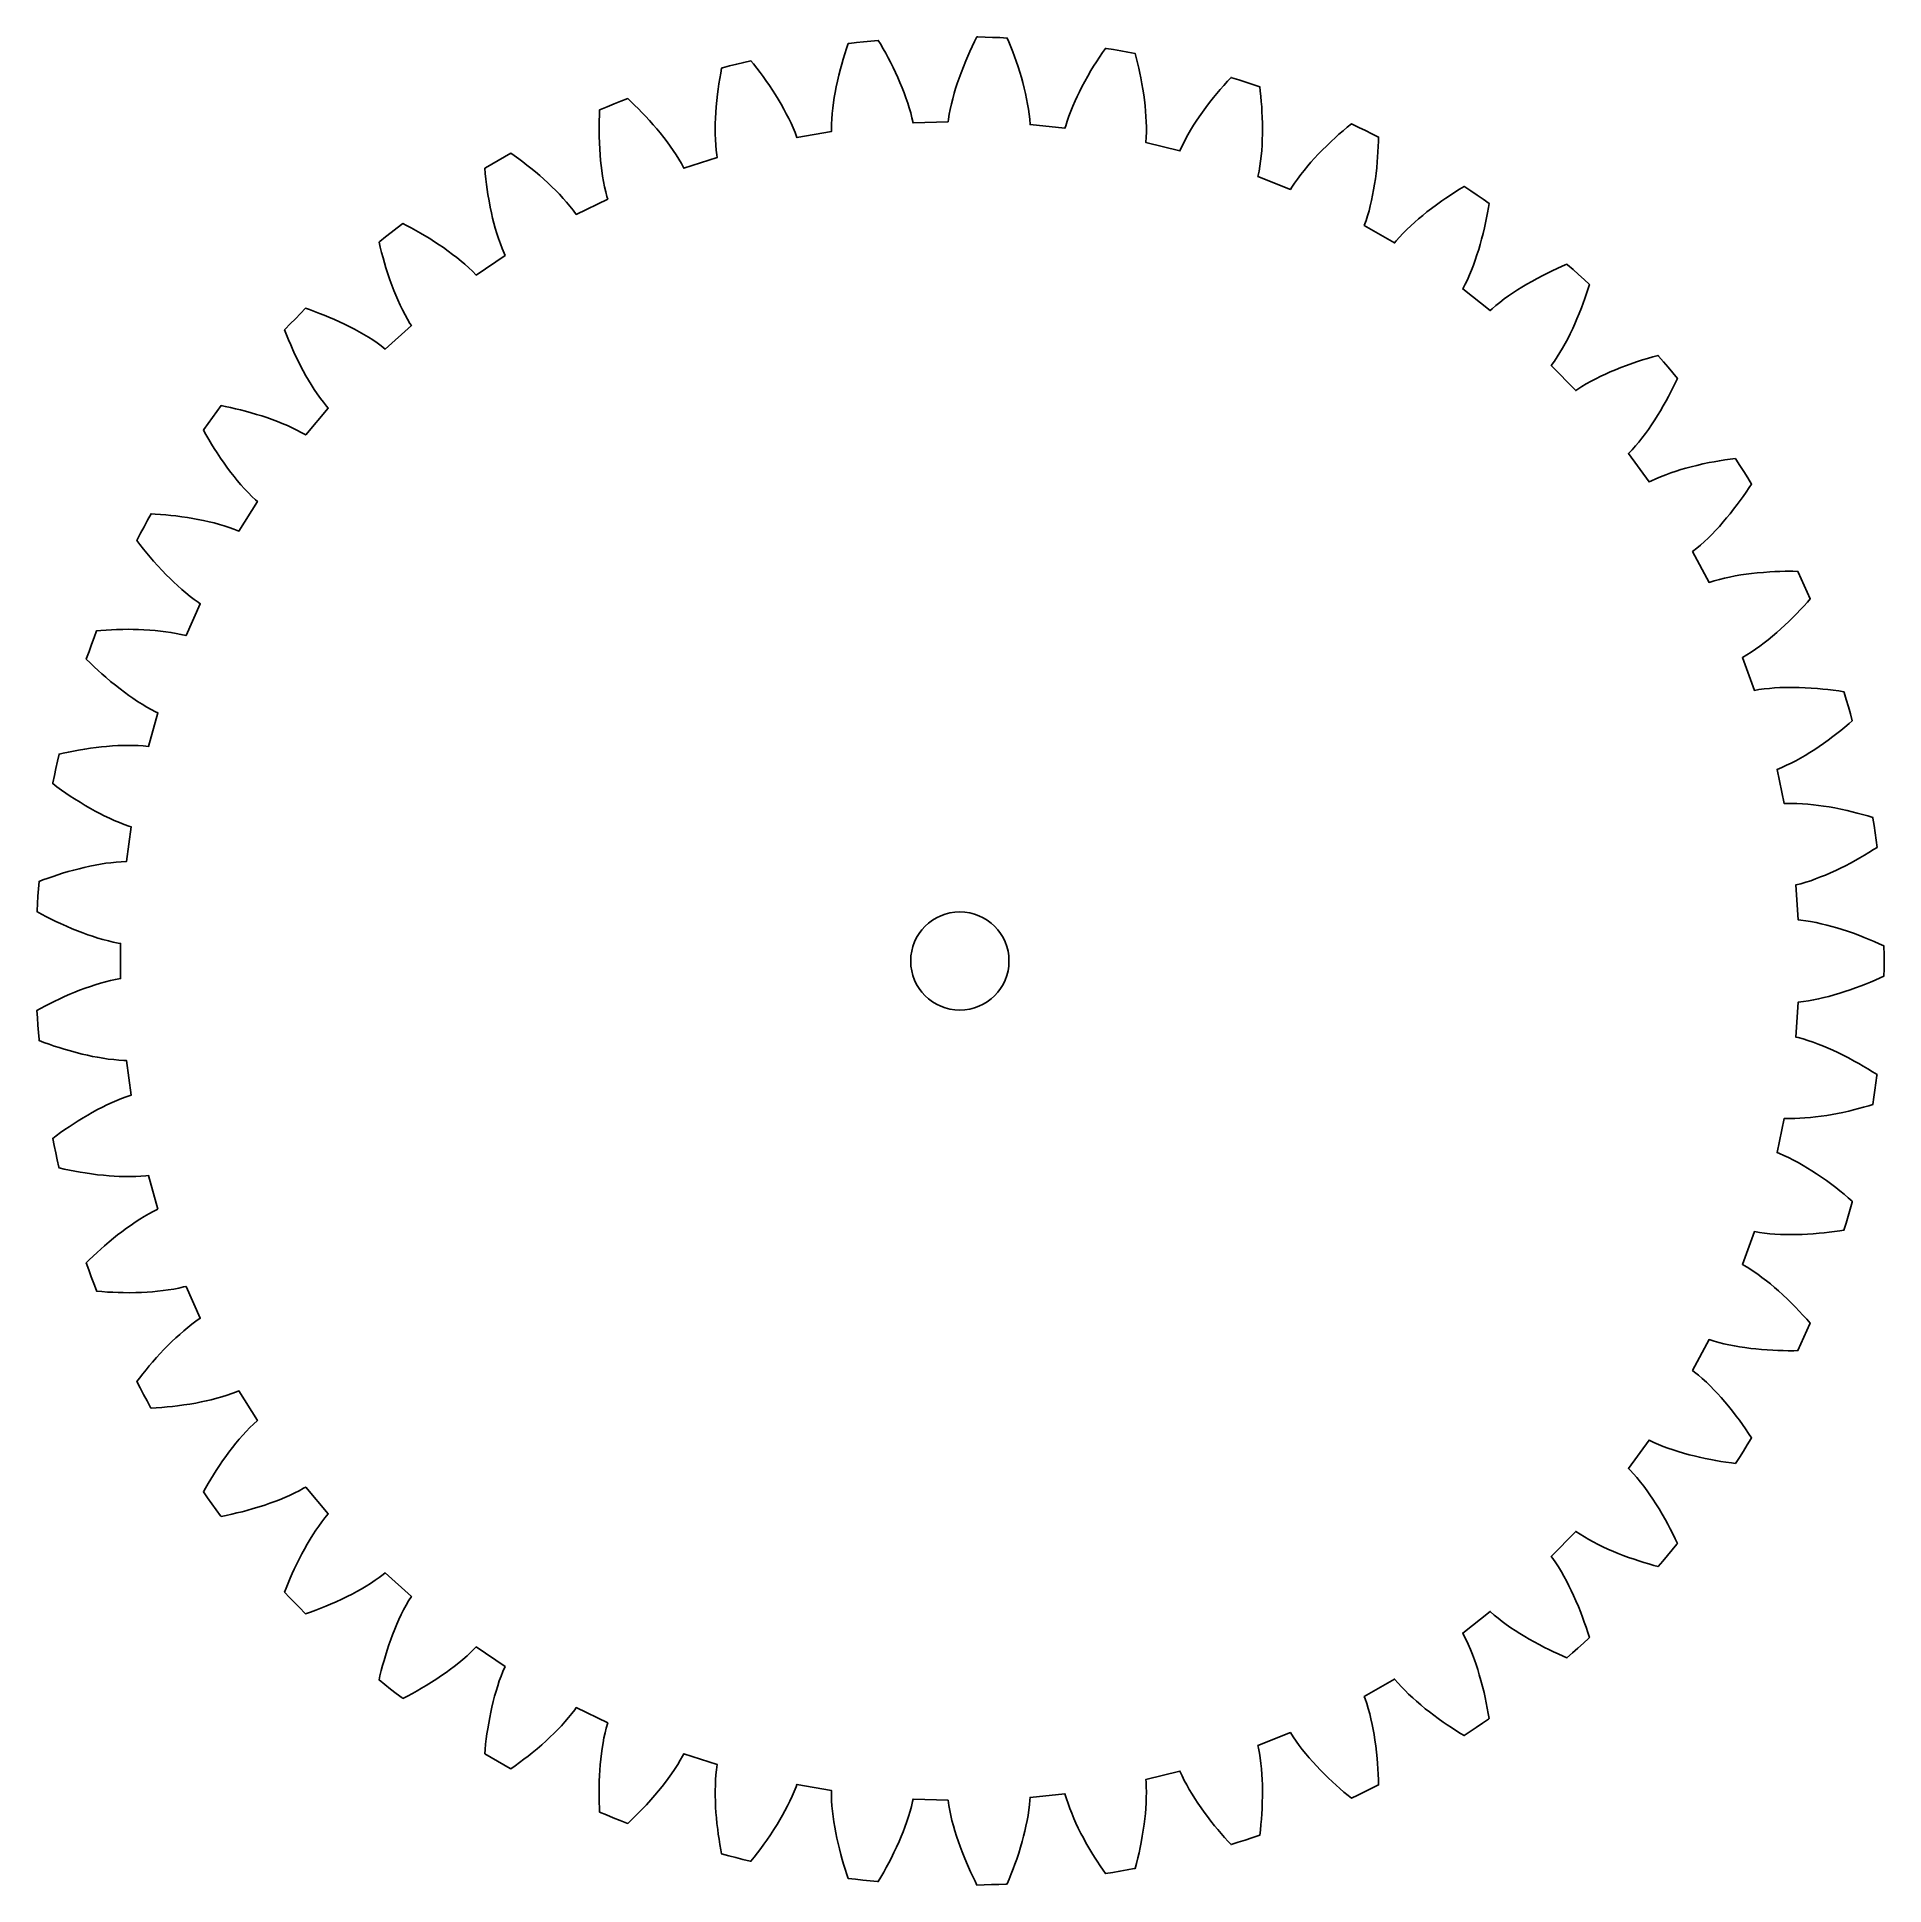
# Model space of a CAD drawing. Extents: x -46.9 to 47, y -47 to 47.
import ezdxf

# ---------------------------------------------------------------- set-up
doc = ezdxf.new("R2010")
doc.units = 0
doc.header["$MEASUREMENT"] = 0

msp = doc.modelspace()

# ---------------------------------------------------------------- linework, layer by layer
at = {"color": 13}
for points in [[(42.902, -2.059), (43.156, -2.022), (43.416, -1.977), (43.669, -1.925), (43.945, -1.862), (44.2, -1.798), (44.471, -1.724), (44.758, -1.638), (45.01, -1.558), (45.272, -1.47), (45.545, -1.372), (45.829, -1.265), (46.062, -1.173), (46.303, -1.074), (46.549, -0.969), (46.801, -0.857), (46.994, -0.769), (46.998, -0.396), (47, -0.022), (46.999, 0.351), (46.994, 0.724), (46.994, 0.769), (46.753, 0.879), (46.493, 0.993), (46.24, 1.101), (45.993, 1.201), (45.753, 1.295), (45.444, 1.409), (45.147, 1.513), (44.864, 1.605), (44.594, 1.688), (44.337, 1.761), (44.094, 1.826), (43.81, 1.894), (43.549, 1.951), (43.265, 2.004), (43.015, 2.044), (42.767, 2.075), (42.635, 2.089), (42.511, 3.865), (42.771, 3.931), (43.018, 4.004), (43.269, 4.085), (43.512, 4.171), (43.776, 4.272), (44.02, 4.371), (44.278, 4.482), (44.551, 4.607), (44.789, 4.721), (45.036, 4.845), (45.293, 4.98), (45.559, 5.125), (45.777, 5.249), (46.002, 5.38), (46.231, 5.519), (46.465, 5.665), (46.643, 5.779), (46.596, 6.149), (46.546, 6.519), (46.492, 6.888), (46.436, 7.257), (46.429, 7.302), (46.176, 7.377), (45.902, 7.454), (45.636, 7.525), (45.378, 7.59), (45.127, 7.65), (44.805, 7.72), (44.497, 7.781), (44.204, 7.834), (43.925, 7.878), (43.66, 7.915), (43.411, 7.944), (43.12, 7.973), (42.854, 7.992), (42.566, 8.006), (42.312, 8.011), (42.274, 8.011), (41.999, 8.005), (41.929, 8.002), (41.559, 9.744), (41.807, 9.846), (42.042, 9.951), (42.279, 10.067), (42.508, 10.186), (42.756, 10.323), (42.983, 10.455), (43.223, 10.601), (43.476, 10.762), (43.696, 10.909), (43.924, 11.066), (44.159, 11.235), (44.402, 11.416), (44.601, 11.569), (44.805, 11.73), (45.013, 11.899), (45.225, 12.076), (45.385, 12.214), (45.287, 12.574), (45.185, 12.933), (45.081, 13.292), (44.974, 13.649), (44.961, 13.692), (44.7, 13.732), (44.418, 13.77), (44.145, 13.803), (43.88, 13.832), (43.624, 13.856), (43.295, 13.881), (42.981, 13.898), (42.683, 13.909), (42.401, 13.914), (42.265, 13.915), (42.006, 13.912), (41.705, 13.902), (41.428, 13.886), (41.176, 13.866), (40.907, 13.837), (40.638, 13.8), (40.407, 13.759), (39.798, 15.433), (40.03, 15.568), (40.248, 15.706), (40.467, 15.853), (40.677, 16.003), (40.903, 16.173), (41.11, 16.335), (41.327, 16.513), (41.555, 16.708), (41.752, 16.884), (41.956, 17.071), (42.166, 17.271), (42.381, 17.484), (42.557, 17.664), (42.737, 17.851), (42.919, 18.048), (43.104, 18.253), (43.244, 18.412), (43.096, 18.755), (42.946, 19.096), (42.793, 19.436), (42.637, 19.776), (42.618, 19.816), (42.354, 19.819), (42.258, 19.819), (41.977, 19.817), (41.705, 19.81), (41.441, 19.8), (41.187, 19.787), (40.862, 19.765), (40.553, 19.738), (40.26, 19.706), (39.984, 19.671), (39.724, 19.633), (39.422, 19.582), (39.145, 19.528), (38.893, 19.473), (38.624, 19.406), (38.356, 19.331), (38.11, 19.253), (38.099, 19.249), (37.263, 20.822), (37.474, 20.988), (37.67, 21.154), (37.866, 21.331), (38.054, 21.508), (38.254, 21.708), (38.436, 21.897), (38.627, 22.104), (38.825, 22.329), (38.996, 22.53), (39.172, 22.744), (39.352, 22.972), (39.535, 23.212), (39.685, 23.415), (39.836, 23.626), (39.989, 23.845), (40.144, 24.074), (40.26, 24.251), (40.066, 24.57), (39.87, 24.887), (39.671, 25.203), (39.47, 25.517), (39.445, 25.555), (39.183, 25.521), (38.902, 25.48), (38.63, 25.437), (38.368, 25.391), (38.115, 25.343), (37.792, 25.277), (37.485, 25.207), (37.196, 25.136), (36.923, 25.063), (36.666, 24.989), (36.426, 24.914), (36.15, 24.822), (35.898, 24.732), (35.629, 24.627), (35.396, 24.528), (35.168, 24.423), (35.05, 24.364), (34.003, 25.805), (34.188, 25.999), (34.36, 26.191), (34.529, 26.393), (34.69, 26.595), (34.861, 26.82), (35.015, 27.033), (35.175, 27.265), (35.34, 27.515), (35.481, 27.738), (35.625, 27.975), (35.772, 28.225), (35.92, 28.489), (36.04, 28.71), (36.161, 28.94), (36.282, 29.179), (36.403, 29.427), (36.493, 29.618), (36.257, 29.907), (36.018, 30.194), (35.778, 30.479), (35.534, 30.762), (35.505, 30.796), (35.25, 30.725), (34.977, 30.646), (34.714, 30.565), (34.461, 30.484), (34.217, 30.401), (33.906, 30.29), (33.613, 30.179), (33.336, 30.068), (33.076, 29.957), (32.832, 29.848), (32.605, 29.742), (32.343, 29.612), (32.107, 29.487), (31.855, 29.346), (31.638, 29.215), (31.427, 29.08), (31.318, 29.005), (30.08, 30.286), (30.237, 30.504), (30.38, 30.718), (30.52, 30.942), (30.651, 31.164), (30.789, 31.411), (30.912, 31.643), (31.038, 31.895), (31.167, 32.166), (31.276, 32.406), (31.385, 32.661), (31.496, 32.929), (31.606, 33.211), (31.694, 33.446), (31.781, 33.691), (31.868, 33.944), (31.953, 34.207), (32.016, 34.409), (31.742, 34.662), (31.466, 34.913), (31.188, 35.161), (30.907, 35.408), (30.874, 35.438), (30.631, 35.332), (30.372, 35.216), (30.122, 35.099), (29.883, 34.983), (29.653, 34.867), (29.361, 34.714), (29.085, 34.563), (28.827, 34.414), (28.584, 34.269), (28.358, 34.127), (28.148, 33.99), (27.907, 33.825), (27.69, 33.668), (27.461, 33.494), (27.264, 33.334), (27.074, 33.171), (26.976, 33.081), (25.573, 34.178), (25.698, 34.415), (25.809, 34.647), (25.917, 34.888), (26.016, 35.126), (26.118, 35.39), (26.207, 35.638), (26.297, 35.904), (26.387, 36.19), (26.461, 36.444), (26.534, 36.711), (26.606, 36.991), (26.676, 37.286), (26.73, 37.532), (26.783, 37.786), (26.833, 38.049), (26.881, 38.321), (26.916, 38.53), (26.609, 38.742), (26.301, 38.952), (25.991, 39.16), (25.679, 39.365), (25.641, 39.389), (25.415, 39.251), (25.175, 39.1), (24.944, 38.95), (24.723, 38.801), (24.511, 38.655), (24.244, 38.463), (23.992, 38.275), (23.757, 38.091), (23.537, 37.914), (23.333, 37.742), (23.144, 37.576), (22.928, 37.38), (22.735, 37.194), (22.532, 36.989), (22.36, 36.804), (22.194, 36.616), (22.11, 36.514), (20.567, 37.404), (20.658, 37.657), (20.736, 37.902), (20.809, 38.156), (20.874, 38.405), (20.938, 38.681), (20.992, 38.938), (21.044, 39.215), (21.093, 39.51), (21.132, 39.772), (21.167, 40.046), (21.199, 40.334), (21.227, 40.636), (21.247, 40.886), (21.263, 41.146), (21.277, 41.413), (21.287, 41.689), (21.292, 41.901), (20.958, 42.068), (20.624, 42.233), (20.288, 42.396), (19.95, 42.556), (19.91, 42.575), (19.705, 42.407), (19.488, 42.223), (19.281, 42.042), (19.082, 41.865), (18.893, 41.69), (18.655, 41.462), (18.432, 41.241), (18.224, 41.027), (18.031, 40.82), (17.853, 40.622), (17.689, 40.432), (17.503, 40.207), (17.337, 39.997), (17.165, 39.765), (17.02, 39.558), (16.882, 39.348), (16.813, 39.235), (15.161, 39.903), (15.216, 40.165), (15.259, 40.419), (15.296, 40.68), (15.326, 40.937), (15.351, 41.219), (15.369, 41.481), (15.382, 41.762), (15.389, 42.061), (15.391, 42.326), (15.388, 42.602), (15.379, 42.892), (15.365, 43.195), (15.35, 43.445), (15.33, 43.704), (15.306, 43.971), (15.277, 44.246), (15.253, 44.456), (14.9, 44.576), (14.545, 44.693), (14.19, 44.807), (13.834, 44.918), (13.791, 44.931), (13.612, 44.736), (13.422, 44.524), (13.242, 44.317), (13.07, 44.113), (12.907, 43.914), (12.703, 43.655), (12.513, 43.405), (12.337, 43.164), (12.175, 42.933), (12.026, 42.711), (11.89, 42.5), (11.737, 42.251), (11.602, 42.02), (11.464, 41.767), (11.349, 41.542), (11.242, 41.315), (11.189, 41.193), (9.46, 41.624), (9.478, 41.892), (9.486, 42.149), (9.486, 42.413), (9.479, 42.671), (9.465, 42.954), (9.446, 43.216), (9.42, 43.496), (9.386, 43.794), (9.35, 44.056), (9.309, 44.329), (9.26, 44.615), (9.204, 44.913), (9.154, 45.159), (9.098, 45.413), (9.038, 45.674), (8.971, 45.942), (8.917, 46.146), (8.551, 46.216), (8.184, 46.282), (7.816, 46.346), (7.448, 46.406), (7.403, 46.413), (7.253, 46.195), (7.095, 45.959), (6.945, 45.728), (6.804, 45.503), (6.67, 45.283), (6.503, 44.998), (6.35, 44.724), (6.21, 44.461), (6.081, 44.209), (5.964, 43.969), (5.859, 43.741), (5.742, 43.474), (5.641, 43.226), (5.539, 42.956), (5.457, 42.717), (5.382, 42.477), (5.347, 42.35), (3.575, 42.536), (3.555, 42.804), (3.527, 43.059), (3.491, 43.321), (3.448, 43.575), (3.395, 43.853), (3.34, 44.11), (3.275, 44.384), (3.199, 44.674), (3.128, 44.928), (3.049, 45.194), (2.961, 45.47), (2.864, 45.757), (2.78, 45.993), (2.69, 46.237), (2.593, 46.487), (2.49, 46.743), (2.408, 46.938), (2.036, 46.956), (1.663, 46.971), (1.29, 46.982), (0.917, 46.991), (0.872, 46.992), (0.753, 46.755), (0.63, 46.499), (0.514, 46.25), (0.405, 46.007), (0.303, 45.77), (0.178, 45.465), (0.064, 45.173), (-0.039, 44.892), (-0.131, 44.625), (-0.213, 44.371), (-0.286, 44.131), (-0.364, 43.85), (-0.43, 43.59), (-0.493, 43.309), (-0.541, 43.061), (-0.582, 42.813), (-0.599, 42.682), (-2.379, 42.62), (-2.436, 42.882), (-2.5, 43.131), (-2.572, 43.385), (-2.65, 43.631), (-2.741, 43.899), (-2.832, 44.146), (-2.934, 44.408), (-3.049, 44.684), (-3.155, 44.926), (-3.271, 45.178), (-3.396, 45.439), (-3.532, 45.71), (-3.648, 45.933), (-3.771, 46.161), (-3.902, 46.395), (-4.04, 46.635), (-4.148, 46.817), (-4.519, 46.782), (-4.891, 46.745), (-5.262, 46.705), (-5.632, 46.661), (-5.677, 46.656), (-5.761, 46.405), (-5.848, 46.135), (-5.928, 45.871), (-6.002, 45.615), (-6.07, 45.367), (-6.152, 45.047), (-6.223, 44.742), (-6.286, 44.45), (-6.34, 44.173), (-6.386, 43.91), (-6.425, 43.662), (-6.463, 43.372), (-6.492, 43.106), (-6.516, 42.819), (-6.529, 42.566), (-6.534, 42.316), (-6.534, 42.183), (-8.288, 41.874), (-8.381, 42.125), (-8.478, 42.364), (-8.585, 42.605), (-8.696, 42.838), (-8.824, 43.09), (-8.948, 43.322), (-9.086, 43.567), (-9.238, 43.825), (-9.377, 44.05), (-9.526, 44.283), (-9.687, 44.524), (-9.859, 44.773), (-10.005, 44.978), (-10.159, 45.187), (-10.321, 45.401), (-10.491, 45.619), (-10.623, 45.784), (-10.986, 45.698), (-11.349, 45.609), (-11.71, 45.518), (-12.071, 45.423), (-12.115, 45.412), (-12.163, 45.152), (-12.212, 44.872), (-12.254, 44.6), (-12.292, 44.336), (-12.325, 44.081), (-12.361, 43.753), (-12.39, 43.44), (-12.411, 43.143), (-12.426, 42.861), (-12.435, 42.594), (-12.439, 42.343), (-12.436, 42.051), (-12.428, 41.783), (-12.411, 41.495), (-12.39, 41.243), (-12.36, 40.994), (-12.341, 40.863), (-14.035, 40.313), (-14.162, 40.549), (-14.292, 40.771), (-14.431, 40.995), (-14.573, 41.21), (-14.735, 41.443), (-14.89, 41.655), (-15.061, 41.878), (-15.248, 42.113), (-15.416, 42.316), (-15.597, 42.526), (-15.789, 42.743), (-15.994, 42.966), (-16.168, 43.148), (-16.349, 43.334), (-16.539, 43.523), (-16.738, 43.715), (-16.891, 43.86), (-17.239, 43.724), (-17.586, 43.586), (-17.931, 43.445), (-18.276, 43.301), (-18.317, 43.284), (-18.329, 43.019), (-18.338, 42.735), (-18.342, 42.46), (-18.343, 42.194), (-18.34, 41.936), (-18.33, 41.607), (-18.315, 41.293), (-18.295, 40.996), (-18.27, 40.714), (-18.242, 40.449), (-18.211, 40.199), (-18.168, 39.911), (-18.122, 39.647), (-18.066, 39.364), (-18.009, 39.118), (-17.945, 38.875), (-17.908, 38.748), (-19.509, 37.967), (-19.667, 38.184), (-19.827, 38.386), (-19.996, 38.588), (-20.167, 38.781), (-20.359, 38.989), (-20.543, 39.177), (-20.743, 39.375), (-20.96, 39.581), (-21.156, 39.759), (-21.363, 39.942), (-21.584, 40.13), (-21.818, 40.321), (-22.015, 40.478), (-22.221, 40.636), (-22.435, 40.797), (-22.659, 40.96), (-22.831, 41.082), (-23.157, 40.9), (-23.481, 40.714), (-23.803, 40.527), (-24.124, 40.336), (-24.163, 40.313), (-24.138, 40.05), (-24.107, 39.767), (-24.073, 39.494), (-24.037, 39.23), (-23.998, 38.976), (-23.942, 38.651), (-23.884, 38.342), (-23.822, 38.05), (-23.759, 37.775), (-23.694, 37.516), (-23.628, 37.274), (-23.545, 36.994), (-23.464, 36.739), (-23.368, 36.467), (-23.278, 36.231), (-23.181, 35.999), (-23.126, 35.879), (-24.603, 34.883), (-24.79, 35.075), (-24.976, 35.253), (-25.172, 35.429), (-25.368, 35.597), (-25.588, 35.776), (-25.795, 35.937), (-26.021, 36.105), (-26.265, 36.279), (-26.483, 36.428), (-26.714, 36.58), (-26.959, 36.735), (-27.218, 36.893), (-27.434, 37.02), (-27.66, 37.148), (-27.895, 37.278), (-28.139, 37.408), (-28.326, 37.505), (-28.623, 37.279), (-28.918, 37.05), (-29.212, 36.819), (-29.503, 36.586), (-29.538, 36.558), (-29.477, 36.301), (-29.407, 36.025), (-29.335, 35.76), (-29.262, 35.503), (-29.188, 35.257), (-29.088, 34.943), (-28.987, 34.645), (-28.886, 34.365), (-28.785, 34.101), (-28.684, 33.854), (-28.586, 33.623), (-28.465, 33.357), (-28.348, 33.116), (-28.216, 32.86), (-28.094, 32.638), (-27.965, 32.423), (-27.894, 32.311), (-29.218, 31.119), (-29.43, 31.283), (-29.639, 31.434), (-29.858, 31.581), (-30.075, 31.72), (-30.318, 31.866), (-30.545, 31.997), (-30.792, 32.132), (-31.058, 32.27), (-31.295, 32.388), (-31.545, 32.506), (-31.809, 32.626), (-32.087, 32.746), (-32.32, 32.842), (-32.561, 32.937), (-32.811, 33.033), (-33.071, 33.127), (-33.27, 33.198), (-33.533, 32.932), (-33.793, 32.665), (-34.052, 32.396), (-34.308, 32.124), (-34.338, 32.092), (-34.242, 31.845), (-34.134, 31.582), (-34.027, 31.329), (-33.919, 31.085), (-33.811, 30.851), (-33.668, 30.554), (-33.527, 30.274), (-33.387, 30.01), (-33.251, 29.763), (-33.117, 29.532), (-32.987, 29.317), (-32.83, 29.071), (-32.681, 28.849), (-32.515, 28.613), (-32.363, 28.411), (-32.206, 28.215), (-32.12, 28.114), (-33.265, 26.75), (-33.498, 26.883), (-33.725, 27.003), (-33.962, 27.119), (-34.197, 27.226), (-34.457, 27.337), (-34.701, 27.435), (-34.965, 27.534), (-35.247, 27.634), (-35.498, 27.717), (-35.762, 27.799), (-36.04, 27.881), (-36.332, 27.961), (-36.576, 28.024), (-36.828, 28.085), (-37.089, 28.145), (-37.359, 28.202), (-37.567, 28.244), (-37.79, 27.945), (-38.011, 27.644), (-38.229, 27.341), (-38.445, 27.037), (-38.471, 27), (-38.341, 26.77), (-38.198, 26.524), (-38.056, 26.288), (-37.915, 26.062), (-37.776, 25.845), (-37.593, 25.571), (-37.414, 25.313), (-37.239, 25.071), (-37.069, 24.846), (-36.905, 24.636), (-36.746, 24.441), (-36.557, 24.219), (-36.378, 24.019), (-36.18, 23.809), (-36.002, 23.63), (-35.819, 23.459), (-35.72, 23.37), (-36.664, 21.86), (-36.913, 21.959), (-37.155, 22.046), (-37.406, 22.128), (-37.653, 22.201), (-37.927, 22.275), (-38.182, 22.338), (-38.456, 22.4), (-38.75, 22.459), (-39.01, 22.507), (-39.283, 22.552), (-39.57, 22.594), (-39.87, 22.633), (-40.12, 22.661), (-40.378, 22.686), (-40.645, 22.709), (-40.921, 22.729), (-41.132, 22.741), (-41.311, 22.414), (-41.488, 22.085), (-41.662, 21.755), (-41.833, 21.423), (-41.854, 21.383), (-41.693, 21.173), (-41.517, 20.95), (-41.344, 20.736), (-41.173, 20.532), (-41.005, 20.337), (-40.786, 20.09), (-40.573, 19.86), (-40.366, 19.645), (-40.166, 19.445), (-39.974, 19.26), (-39.79, 19.089), (-39.571, 18.895), (-39.367, 18.723), (-39.142, 18.542), (-38.94, 18.39), (-38.735, 18.245), (-38.625, 18.172), (-39.349, 16.545), (-39.61, 16.608), (-39.862, 16.661), (-40.122, 16.707), (-40.377, 16.745), (-40.658, 16.78), (-40.919, 16.807), (-41.199, 16.83), (-41.499, 16.848), (-41.763, 16.859), (-42.039, 16.865), (-42.27, 16.867), (-42.57, 16.865), (-42.883, 16.857), (-43.143, 16.846), (-43.41, 16.831), (-43.686, 16.812), (-43.897, 16.795), (-44.029, 16.446), (-44.158, 16.096), (-44.284, 15.745), (-44.408, 15.393), (-44.423, 15.35), (-44.234, 15.165), (-44.029, 14.968), (-43.827, 14.781), (-43.63, 14.602), (-43.436, 14.432), (-43.185, 14.218), (-42.942, 14.02), (-42.707, 13.836), (-42.482, 13.666), (-42.265, 13.509), (-42.059, 13.366), (-41.816, 13.204), (-41.59, 13.062), (-41.342, 12.914), (-41.12, 12.792), (-40.897, 12.677), (-40.778, 12.619), (-41.269, 10.907), (-41.536, 10.934), (-41.793, 10.951), (-42.056, 10.96), (-42.276, 10.963), (-42.555, 10.96), (-42.815, 10.951), (-43.093, 10.935), (-43.389, 10.913), (-43.649, 10.888), (-43.922, 10.857), (-44.206, 10.82), (-44.503, 10.776), (-44.812, 10.724), (-45.067, 10.678), (-45.33, 10.626), (-45.6, 10.569), (-45.807, 10.523), (-45.889, 10.158), (-45.968, 9.794), (-46.045, 9.428), (-46.118, 9.063), (-46.127, 9.019), (-45.914, 8.861), (-45.684, 8.695), (-45.458, 8.537), (-45.237, 8.388), (-45.022, 8.246), (-44.744, 8.07), (-44.475, 7.907), (-44.217, 7.757), (-43.97, 7.62), (-43.734, 7.495), (-43.51, 7.382), (-43.247, 7.256), (-43.003, 7.146), (-42.737, 7.035), (-42.5, 6.944), (-42.264, 6.862), (-42.137, 6.821), (-42.385, 5.058), (-42.653, 5.047), (-42.91, 5.028), (-43.172, 5), (-43.428, 4.967), (-43.708, 4.923), (-43.967, 4.877), (-44.242, 4.822), (-44.535, 4.757), (-44.792, 4.694), (-45.06, 4.624), (-45.339, 4.546), (-45.629, 4.459), (-45.868, 4.383), (-46.115, 4.302), (-46.368, 4.214), (-46.628, 4.12), (-46.826, 4.045), (-46.856, 3.673), (-46.884, 3.301), (-46.909, 2.929), (-46.93, 2.556), (-46.933, 2.511), (-46.7, 2.385), (-46.449, 2.252), (-46.204, 2.127), (-45.965, 2.01), (-45.732, 1.9), (-45.431, 1.764), (-45.143, 1.64), (-44.866, 1.528), (-44.603, 1.427), (-44.352, 1.336), (-44.114, 1.255), (-43.836, 1.167), (-43.579, 1.092), (-43.3, 1.019), (-43.053, 0.962), (-42.807, 0.913), (-42.677, 0.891), (-42.677, -0.891), (-42.941, -0.938), (-43.192, -0.993), (-43.448, -1.057), (-43.697, -1.125), (-43.968, -1.207), (-44.217, -1.289), (-44.483, -1.383), (-44.764, -1.488), (-45.009, -1.585), (-45.265, -1.692), (-45.53, -1.808), (-45.805, -1.934), (-46.032, -2.043), (-46.265, -2.158), (-46.503, -2.28), (-46.747, -2.41), (-46.933, -2.511), (-46.911, -2.884), (-46.887, -3.256), (-46.86, -3.628), (-46.829, -4), (-46.826, -4.045), (-46.578, -4.138), (-46.31, -4.234), (-46.05, -4.324), (-45.797, -4.406), (-45.551, -4.483), (-45.235, -4.576), (-44.932, -4.658), (-44.642, -4.731), (-44.367, -4.795), (-44.106, -4.85), (-43.859, -4.897), (-43.571, -4.946), (-43.307, -4.984), (-43.02, -5.017), (-42.768, -5.039), (-42.518, -5.054), (-42.385, -5.058), (-42.137, -6.821), (-42.392, -6.905), (-42.634, -6.995), (-42.878, -7.093), (-43.115, -7.196), (-43.372, -7.315), (-43.608, -7.431), (-43.858, -7.56), (-44.121, -7.703), (-44.35, -7.834), (-44.589, -7.975), (-44.835, -8.127), (-45.09, -8.29), (-45.3, -8.429), (-45.514, -8.576), (-45.733, -8.73), (-45.957, -8.892), (-46.127, -9.019), (-46.054, -9.385), (-45.978, -9.75), (-45.899, -10.115), (-45.817, -10.479), (-45.807, -10.523), (-45.549, -10.58), (-45.271, -10.638), (-45, -10.69), (-44.738, -10.737), (-44.484, -10.779), (-44.158, -10.827), (-43.846, -10.866), (-43.55, -10.898), (-43.268, -10.923), (-43.002, -10.941), (-42.751, -10.953), (-42.459, -10.961), (-42.192, -10.962), (-41.903, -10.956), (-41.651, -10.943), (-41.401, -10.922), (-41.269, -10.907), (-40.778, -12.619)], [(-40.778, -12.619), (-41.019, -12.738), (-41.245, -12.86), (-41.474, -12.992), (-41.694, -13.126), (-41.932, -13.28), (-42.149, -13.427), (-42.379, -13.59), (-42.619, -13.769), (-42.829, -13.93), (-43.045, -14.103), (-43.268, -14.288), (-43.498, -14.485), (-43.686, -14.652), (-43.878, -14.827), (-44.073, -15.01), (-44.272, -15.202), (-44.423, -15.35), (-44.299, -15.703), (-44.173, -16.054), (-44.044, -16.404), (-43.913, -16.753), (-43.897, -16.795), (-43.633, -16.816), (-43.349, -16.835), (-43.075, -16.849), (-42.808, -16.859), (-42.551, -16.865), (-42.221, -16.867), (-41.907, -16.863), (-41.609, -16.853), (-41.327, -16.838), (-41.061, -16.819), (-40.81, -16.797), (-40.52, -16.764), (-40.255, -16.728), (-39.971, -16.681), (-39.722, -16.633), (-39.478, -16.577), (-39.349, -16.545), (-38.625, -18.172), (-38.847, -18.323), (-39.054, -18.475), (-39.262, -18.637), (-39.461, -18.801), (-39.675, -18.986), (-39.87, -19.163), (-40.075, -19.356), (-40.288, -19.566), (-40.473, -19.755), (-40.663, -19.956), (-40.858, -20.171), (-41.058, -20.398), (-41.222, -20.589), (-41.387, -20.789), (-41.555, -20.998), (-41.726, -21.215), (-41.854, -21.383), (-41.683, -21.715), (-41.509, -22.045), (-41.333, -22.374), (-41.154, -22.702), (-41.132, -22.741), (-40.868, -22.725), (-40.585, -22.704), (-40.31, -22.68), (-40.045, -22.653), (-39.79, -22.623), (-39.463, -22.579), (-39.153, -22.531), (-38.859, -22.48), (-38.581, -22.426), (-38.32, -22.37), (-38.076, -22.313), (-37.793, -22.24), (-37.536, -22.167), (-37.26, -22.081), (-37.021, -21.999), (-36.786, -21.91), (-36.664, -21.86), (-35.72, -23.37), (-35.919, -23.551), (-36.103, -23.731), (-36.286, -23.92), (-36.461, -24.11), (-36.647, -24.323), (-36.815, -24.525), (-36.991, -24.745), (-37.173, -24.983), (-37.33, -25.196), (-37.49, -25.421), (-37.654, -25.661), (-37.82, -25.914), (-37.955, -26.126), (-38.091, -26.347), (-38.229, -26.577), (-38.367, -26.816), (-38.471, -27), (-38.255, -27.305), (-38.037, -27.608), (-37.817, -27.909), (-37.594, -28.208), (-37.567, -28.244), (-37.307, -28.192), (-37.03, -28.132), (-36.762, -28.069), (-36.503, -28.006), (-36.254, -27.94), (-35.936, -27.851), (-35.636, -27.761), (-35.352, -27.669), (-35.085, -27.577), (-34.834, -27.486), (-34.6, -27.395), (-34.33, -27.283), (-34.085, -27.175), (-33.825, -27.052), (-33.599, -26.937), (-33.379, -26.817), (-33.265, -26.75), (-32.12, -28.114), (-32.291, -28.321), (-32.449, -28.524), (-32.604, -28.737), (-32.75, -28.95), (-32.905, -29.187), (-33.044, -29.41), (-33.187, -29.652), (-33.335, -29.913), (-33.46, -30.146), (-33.587, -30.392), (-33.716, -30.651), (-33.845, -30.925), (-33.95, -31.154), (-34.054, -31.392), (-34.158, -31.639), (-34.261, -31.895), (-34.338, -32.092), (-34.083, -32.363), (-33.825, -32.633), (-33.564, -32.9), (-33.302, -33.166), (-33.27, -33.198), (-33.021, -33.11), (-32.754, -33.011), (-32.497, -32.913), (-32.25, -32.813), (-32.013, -32.714), (-31.711, -32.582), (-31.425, -32.45), (-31.157, -32.32), (-30.905, -32.192), (-30.67, -32.066), (-30.45, -31.943), (-30.199, -31.796), (-29.971, -31.655), (-29.73, -31.496), (-29.523, -31.351), (-29.322, -31.201), (-29.218, -31.119), (-27.894, -32.311), (-28.036, -32.539), (-28.163, -32.763), (-28.287, -32.995), (-28.403, -33.226), (-28.523, -33.482), (-28.629, -33.723), (-28.737, -33.982), (-28.847, -34.261), (-28.939, -34.509), (-29.031, -34.77), (-29.122, -35.045), (-29.212, -35.334), (-29.283, -35.575), (-29.353, -35.826), (-29.422, -36.084), (-29.489, -36.352), (-29.538, -36.558), (-29.247, -36.792), (-28.954, -37.023), (-28.659, -37.251), (-28.362, -37.478), (-28.326, -37.505), (-28.091, -37.383), (-27.841, -37.249), (-27.601, -37.115), (-27.37, -36.982), (-27.148, -36.851), (-26.867, -36.678), (-26.603, -36.508), (-26.356, -36.341), (-26.124, -36.179), (-25.909, -36.022), (-25.708, -35.871), (-25.48, -35.689), (-25.274, -35.518), (-25.058, -35.328), (-24.872, -35.155), (-24.694, -34.978), (-24.603, -34.883), (-23.126, -35.879), (-23.234, -36.124), (-23.33, -36.363), (-23.42, -36.611), (-23.502, -36.856), (-23.585, -37.126), (-23.657, -37.379), (-23.728, -37.651), (-23.798, -37.943), (-23.855, -38.201), (-23.909, -38.472), (-23.961, -38.757), (-24.01, -39.056), (-24.047, -39.305), (-24.082, -39.562), (-24.114, -39.828), (-24.143, -40.103), (-24.163, -40.313), (-23.842, -40.504), (-23.519, -40.692), (-23.196, -40.877), (-22.87, -41.06), (-22.831, -41.082), (-22.615, -40.929), (-22.386, -40.761), (-22.167, -40.595), (-21.956, -40.431), (-21.755, -40.27), (-21.501, -40.06), (-21.264, -39.855), (-21.042, -39.656), (-20.835, -39.463), (-20.643, -39.278), (-20.466, -39.099), (-20.265, -38.888), (-20.085, -38.69), (-19.897, -38.471), (-19.738, -38.274), (-19.586, -38.075), (-19.509, -37.967), (-17.908, -38.748), (-17.981, -39.006), (-18.042, -39.256), (-18.097, -39.514), (-18.144, -39.768), (-18.189, -40.047), (-18.225, -40.308), (-18.257, -40.587), (-18.286, -40.886), (-18.306, -41.149), (-18.322, -41.425), (-18.334, -41.715), (-18.341, -42.017), (-18.343, -42.269), (-18.341, -42.529), (-18.336, -42.796), (-18.327, -43.072), (-18.317, -43.284), (-17.973, -43.428), (-17.627, -43.569), (-17.281, -43.708), (-16.933, -43.844), (-16.891, -43.86), (-16.699, -43.678), (-16.496, -43.48), (-16.301, -43.285), (-16.116, -43.094), (-15.939, -42.906), (-15.717, -42.663), (-15.51, -42.426), (-15.318, -42.198), (-15.14, -41.979), (-14.976, -41.768), (-14.825, -41.567), (-14.655, -41.33), (-14.505, -41.109), (-14.349, -40.866), (-14.219, -40.649), (-14.096, -40.43), (-14.035, -40.313), (-12.341, -40.863), (-12.377, -41.129), (-12.403, -41.385), (-12.421, -41.648), (-12.433, -41.906), (-12.438, -42.189), (-12.438, -42.452), (-12.431, -42.733), (-12.418, -43.033), (-12.401, -43.296), (-12.378, -43.572), (-12.35, -43.86), (-12.315, -44.161), (-12.282, -44.41), (-12.244, -44.667), (-12.202, -44.932), (-12.154, -45.204), (-12.115, -45.412), (-11.754, -45.507), (-11.392, -45.598), (-11.03, -45.687), (-10.667, -45.774), (-10.623, -45.784), (-10.458, -45.577), (-10.284, -45.352), (-10.118, -45.132), (-9.961, -44.917), (-9.812, -44.707), (-9.627, -44.435), (-9.454, -44.172), (-9.296, -43.919), (-9.15, -43.677), (-9.017, -43.446), (-8.896, -43.226), (-8.761, -42.967), (-8.643, -42.727), (-8.522, -42.465), (-8.423, -42.232), (-8.332, -41.999), (-8.288, -41.874), (-6.534, -42.183), (-6.533, -42.451), (-6.522, -42.708), (-6.504, -42.972), (-6.48, -43.228), (-6.446, -43.509), (-6.409, -43.77), (-6.363, -44.047), (-6.308, -44.342), (-6.255, -44.601), (-6.194, -44.871), (-6.126, -45.152), (-6.049, -45.445), (-5.982, -45.688), (-5.908, -45.937), (-5.829, -46.193), (-5.744, -46.455), (-5.677, -46.656), (-5.306, -46.699), (-4.935, -46.74), (-4.564, -46.778), (-4.192, -46.813), (-4.148, -46.817), (-4.013, -46.589), (-3.872, -46.342), (-3.739, -46.101), (-3.613, -45.866), (-3.495, -45.638), (-3.349, -45.342), (-3.215, -45.058), (-3.093, -44.786), (-2.982, -44.526), (-2.883, -44.278), (-2.794, -44.043), (-2.696, -43.768), (-2.612, -43.514), (-2.529, -43.238), (-2.464, -42.993), (-2.406, -42.749), (-2.379, -42.62), (-0.599, -42.682), (-0.561, -42.947), (-0.515, -43.201), (-0.46, -43.459), (-0.4, -43.709), (-0.328, -43.983), (-0.255, -44.235), (-0.171, -44.504), (-0.075, -44.788), (0.014, -45.037), (0.111, -45.296), (0.218, -45.565), (0.335, -45.845), (0.435, -46.075), (0.542, -46.312), (0.656, -46.554), (0.777, -46.803), (0.872, -46.992), (1.245, -46.983), (1.618, -46.972), (1.991, -46.958), (2.364, -46.94), (2.408, -46.938), (2.51, -46.694), (2.615, -46.43), (2.714, -46.173), (2.805, -45.923), (2.891, -45.68), (2.994, -45.367), (3.087, -45.067), (3.17, -44.78), (3.243, -44.507), (3.308, -44.248), (3.363, -44.003), (3.422, -43.717), (3.469, -43.454), (3.513, -43.169), (3.544, -42.918), (3.567, -42.668), (3.575, -42.536), (5.347, -42.35), (5.422, -42.607), (5.502, -42.852), (5.592, -43.1), (5.687, -43.34), (5.797, -43.601), (5.904, -43.84), (6.025, -44.095), (6.159, -44.363), (6.281, -44.597), (6.414, -44.84), (6.557, -45.092), (6.712, -45.352), (6.843, -45.566), (6.982, -45.786), (7.129, -46.01), (7.283, -46.239), (7.403, -46.413), (7.772, -46.353), (8.139, -46.29), (8.507, -46.224), (8.873, -46.155), (8.917, -46.146), (8.984, -45.89), (9.052, -45.614), (9.113, -45.346), (9.169, -45.086), (9.22, -44.833), (9.279, -44.509), (9.329, -44.199), (9.372, -43.903), (9.406, -43.623), (9.434, -43.357), (9.455, -43.107), (9.473, -42.816), (9.483, -42.549), (9.487, -42.26), (9.482, -42.007), (9.47, -41.757), (9.46, -41.624), (11.189, -41.193), (11.299, -41.438), (11.413, -41.669), (11.536, -41.902), (11.663, -42.127), (11.808, -42.37), (11.948, -42.592), (12.103, -42.827), (12.273, -43.074), (12.427, -43.289), (12.592, -43.511), (12.769, -43.74), (12.958, -43.977), (13.118, -44.171), (13.286, -44.368), (13.463, -44.57), (13.647, -44.776), (13.791, -44.931), (14.147, -44.82), (14.502, -44.707), (14.857, -44.59), (15.211, -44.471), (15.253, -44.456), (15.283, -44.193), (15.312, -43.911), (15.336, -43.636), (15.355, -43.371), (15.37, -43.113), (15.383, -42.784), (15.39, -42.47), (15.39, -42.172), (15.386, -41.889), (15.376, -41.623), (15.362, -41.372), (15.34, -41.081), (15.312, -40.815), (15.276, -40.529), (15.236, -40.279), (15.19, -40.032), (15.161, -39.903), (16.813, -39.235), (16.956, -39.462), (17.101, -39.675), (17.256, -39.889), (17.413, -40.093), (17.59, -40.314), (17.76, -40.515), (17.945, -40.726), (18.148, -40.947), (18.331, -41.138), (18.525, -41.335), (18.732, -41.537), (18.953, -41.745), (19.138, -41.915), (19.332, -42.088), (19.535, -42.263), (19.746, -42.44), (19.91, -42.575), (20.247, -42.415), (20.583, -42.253), (20.918, -42.088), (21.252, -41.921), (21.292, -41.901), (21.285, -41.636), (21.274, -41.352), (21.259, -41.077), (21.241, -40.812), (21.22, -40.555), (21.188, -40.227), (21.151, -39.915), (21.11, -39.62), (21.066, -39.34), (21.019, -39.078), (20.97, -38.831), (20.908, -38.546), (20.844, -38.286), (20.768, -38.008), (20.694, -37.766), (20.613, -37.529), (20.567, -37.404), (22.11, -36.514), (22.283, -36.719), (22.456, -36.909), (22.639, -37.099), (22.823, -37.28), (23.03, -37.473), (23.225, -37.649), (23.439, -37.832), (23.67, -38.023), (23.877, -38.186), (24.098, -38.354), (24.331, -38.526), (24.578, -38.701), (24.785, -38.844), (25.001, -38.987), (25.226, -39.133), (25.461, -39.279), (25.641, -39.389), (25.953, -39.185), (26.263, -38.977), (26.572, -38.767), (26.879, -38.555), (26.916, -38.53), (26.873, -38.269), (26.822, -37.989), (26.769, -37.719), (26.715, -37.458), (26.658, -37.207), (26.58, -36.887), (26.5, -36.583), (26.418, -36.296), (26.336, -36.026), (26.253, -35.772), (26.171, -35.535), (26.069, -35.261), (25.969, -35.013), (25.855, -34.748), (25.748, -34.519), (25.636, -34.295), (25.573, -34.178), (26.976, -33.081), (27.176, -33.26), (27.374, -33.425), (27.582, -33.587), (27.789, -33.741), (28.021, -33.904), (28.239, -34.05), (28.476, -34.202), (28.732, -34.358), (28.96, -34.492), (29.201, -34.627), (29.456, -34.765), (29.725, -34.904), (29.95, -35.016), (30.184, -35.128), (30.427, -35.241), (30.679, -35.354), (30.874, -35.438), (31.154, -35.191), (31.432, -34.943), (31.709, -34.692), (31.983, -34.439), (32.016, -34.409), (31.937, -34.156), (31.848, -33.886), (31.758, -33.626), (31.668, -33.376), (31.577, -33.135), (31.455, -32.828), (31.333, -32.539), (31.213, -32.266), (31.093, -32.01), (30.976, -31.77), (30.861, -31.547), (30.722, -31.29), (30.59, -31.058), (30.44, -30.812), (30.302, -30.599), (30.159, -30.393), (30.08, -30.286), (31.318, -29.005), (31.541, -29.154), (31.76, -29.29), (31.988, -29.422), (32.215, -29.545), (32.467, -29.674), (32.703, -29.789), (32.959, -29.906), (33.234, -30.025), (33.478, -30.126), (33.736, -30.226), (34.008, -30.327), (34.293, -30.427), (34.532, -30.507), (34.779, -30.586), (35.036, -30.663), (35.301, -30.74), (35.505, -30.796), (35.748, -30.513), (35.99, -30.228), (36.229, -29.941), (36.465, -29.653), (36.493, -29.618), (36.38, -29.379), (36.254, -29.124), (36.129, -28.879), (36.005, -28.644), (35.881, -28.418), (35.718, -28.131), (35.557, -27.861), (35.4, -27.608), (35.246, -27.371), (35.096, -27.15), (34.951, -26.945), (34.778, -26.71), (34.614, -26.498), (34.431, -26.275), (34.266, -26.084), (34.095, -25.9), (34.003, -25.805), (35.05, -24.364), (35.291, -24.481), (35.527, -24.584), (35.771, -24.683), (36.013, -24.774), (36.28, -24.867), (36.531, -24.947), (36.8, -25.028), (37.089, -25.108), (37.345, -25.173), (37.614, -25.237), (37.897, -25.299), (38.194, -25.359), (38.442, -25.404), (38.698, -25.448), (38.962, -25.489), (39.236, -25.528), (39.445, -25.555), (39.647, -25.241), (39.846, -24.925), (40.043, -24.608), (40.237, -24.289), (40.26, -24.251), (40.114, -24.03), (39.955, -23.795), (39.797, -23.57), (39.641, -23.354), (39.487, -23.147), (39.285, -22.886), (39.089, -22.642), (38.897, -22.413), (38.712, -22.199), (38.533, -22.001), (38.361, -21.818), (38.157, -21.61), (37.965, -21.423), (37.753, -21.228), (37.562, -21.061), (37.368, -20.903), (37.263, -20.822), (38.099, -19.249), (38.355, -19.331), (38.603, -19.401), (38.859, -19.465), (39.11, -19.521), (39.388, -19.575), (39.647, -19.62), (39.925, -19.663), (40.222, -19.702), (40.485, -19.731), (40.761, -19.757), (41.05, -19.779), (41.352, -19.796), (41.603, -19.807), (41.863, -19.815), (42.13, -19.818), (42.407, -19.819), (42.618, -19.816), (42.774, -19.477), (42.927, -19.137), (43.078, -18.796), (43.226, -18.453), (43.244, -18.412), (43.068, -18.213), (42.878, -18.003), (42.69, -17.802), (42.505, -17.61), (42.324, -17.427), (42.088, -17.196), (41.859, -16.981), (41.638, -16.781), (41.425, -16.596), (41.22, -16.424), (41.024, -16.267), (40.793, -16.089), (40.577, -15.931), (40.34, -15.767), (40.128, -15.629), (39.914, -15.499), (39.798, -15.433), (40.407, -13.759), (40.672, -13.805), (40.927, -13.839), (41.189, -13.867), (41.446, -13.888), (41.729, -13.903), (41.992, -13.912), (42.273, -13.915), (42.573, -13.912), (42.837, -13.904), (43.114, -13.892), (43.403, -13.873), (43.704, -13.849), (43.955, -13.824), (44.213, -13.796), (44.479, -13.762), (44.752, -13.724), (44.961, -13.692), (45.069, -13.335), (45.173, -12.977), (45.275, -12.617), (45.373, -12.258), (45.385, -12.214), (45.184, -12.042), (44.966, -11.86), (44.752, -11.687), (44.542, -11.523), (44.337, -11.367), (44.072, -11.171), (43.815, -10.99), (43.568, -10.823), (43.331, -10.669), (43.105, -10.528), (42.889, -10.399), (42.635, -10.255), (42.4, -10.129), (42.142, -9.999), (41.912, -9.892), (41.682, -9.793), (41.559, -9.744), (41.929, -8.002), (42.197, -8.01), (42.455, -8.009), (42.718, -8), (42.976, -7.984), (43.258, -7.96), (43.519, -7.932), (43.798, -7.896), (44.095, -7.852), (44.355, -7.807), (44.627, -7.756), (44.911, -7.698), (45.206, -7.631), (45.451, -7.572), (45.703, -7.508), (45.961, -7.438), (46.227, -7.362), (46.429, -7.302), (46.486, -6.933), (46.539, -6.563), (46.59, -6.194), (46.638, -5.823), (46.643, -5.779), (46.42, -5.636), (46.179, -5.487), (45.943, -5.345), (45.712, -5.212), (45.488, -5.086), (45.198, -4.929), (44.918, -4.785), (44.651, -4.654), (44.394, -4.535), (44.151, -4.426), (43.919, -4.329), (43.648, -4.222), (43.397, -4.129), (43.123, -4.037), (42.881, -3.963), (42.639, -3.897), (42.511, -3.865), (42.635, -2.089), (42.902, -2.059)]]:
    msp.add_lwpolyline(points, dxfattribs=at)
msp.add_circle((0, 0), 2.5, dxfattribs=at)

doc.saveas('drawing.dxf')
